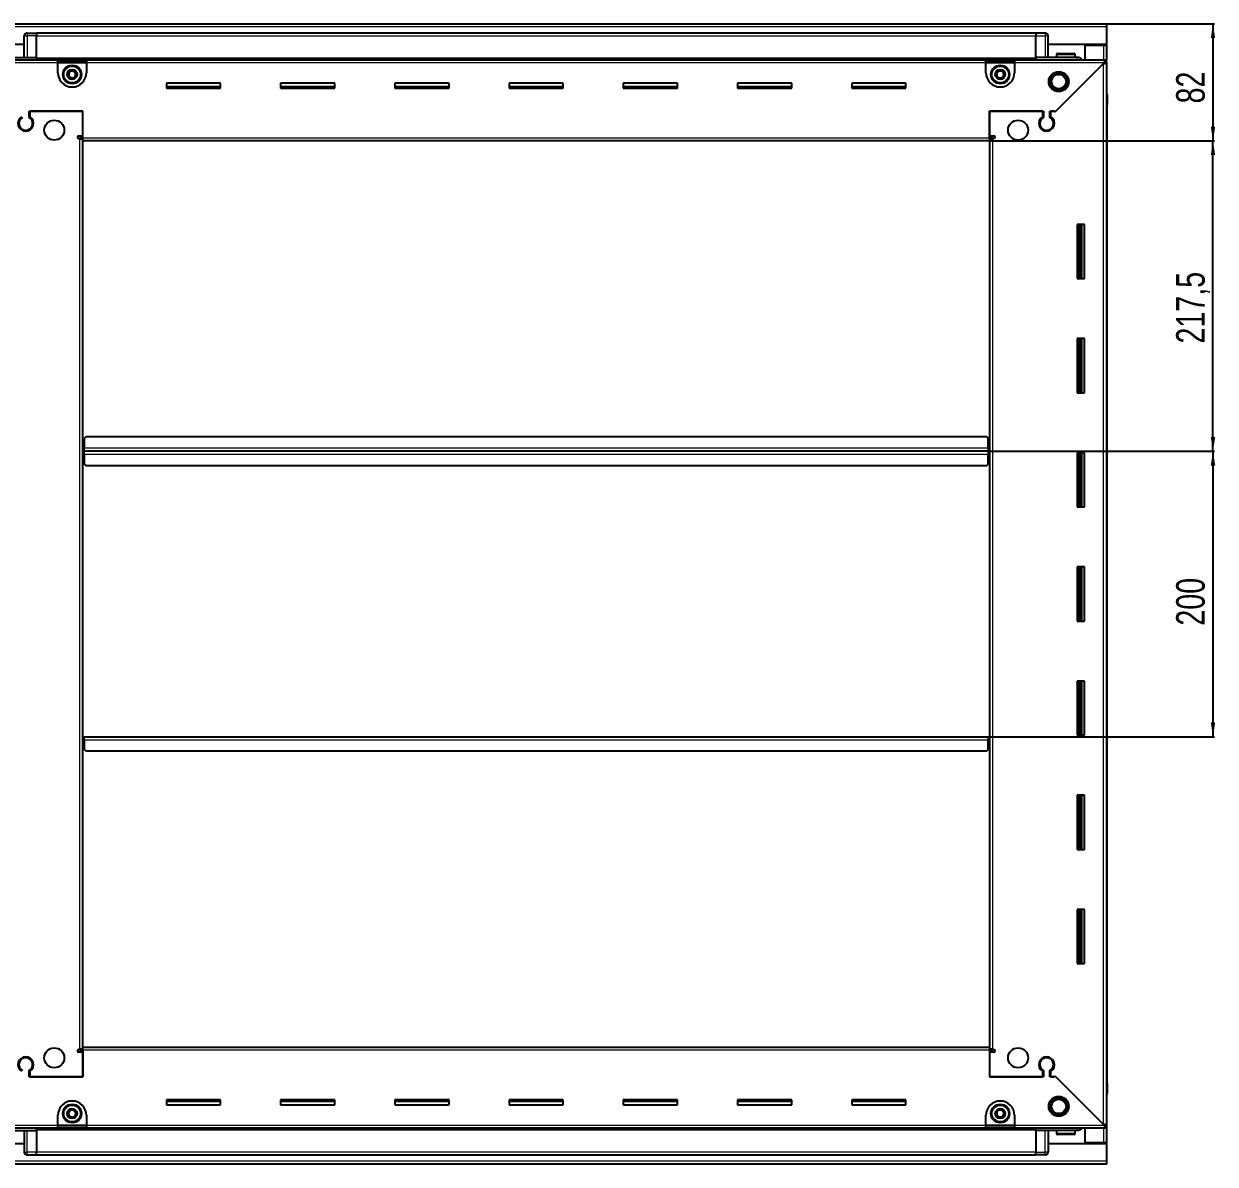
# Model space of a CAD drawing. Header units: millimetres. Extents: x 834 to 3118, y 640 to 2036.
# Drawn here: x 2283 to 3118, y 1077 to 1876 of the extents above; entities that cross this region are included whole.
import ezdxf

# ---------------------------------------------------------------- set-up
doc = ezdxf.new("R2010")
doc.units = ezdxf.units.MM
doc.layers.add('FORMAT', color=7, linetype='Continuous')
doc.styles.add('SLDTEXTSTYLE0', font='TXT', dxfattribs={"width": 0.75})
doc.dimstyles.new('SLDDIMSTYLE0', dxfattribs={"dimtxt": 20, "dimasz": 10, "dimexe": 0, "dimexo": 0.0625, "dimgap": 5, "dimtad": 2, "dimdec": 1, "dimrnd": 1e-09, "dimzin": 12, "dimdsep": 46, "dimtxsty": 'SLDTEXTSTYLE0', "dimsah": 1, "dimcen": 0.09, "dimadec": 0, "dimazin": 3, "dimtfac": 1, "dimtofl": 0, "dimtmove": 0, "dimatfit": 3, "dimfxl": 0, "dimfrac": 2, "dimtolj": 1, "dimtzin": 12, "dimarcsym": 0})

# ---------------------------------------------------------------- blocks, each defined once
blk = doc.blocks.new('_D_5')
at = {"layer": 'FORMAT'}
for p, q in [((3041.68, 1876.26), (3117.17, 1876.26)), ((3116.17, 1876.26), (3116.17, 1794.26)), ((2959.68, 1794.26), (3117.17, 1794.26))]:
    blk.add_line(p, q, dxfattribs=at)
for points in [[(3116.17, 1876.26), (3114.63, 1866.26), (3117.71, 1866.26)], [(3116.17, 1794.26), (3117.71, 1804.26), (3114.63, 1804.26)]]:
    blk.add_solid(points, dxfattribs=at)
at = {"layer": 'FORMAT', "insert": (3090.39, 1820.48), "char_height": 20, "attachment_point": 1, "rotation": 90, "style": 'SLDTEXTSTYLE0'}
blk.add_mtext('82', dxfattribs=at)
blk = doc.blocks.new('_D_6')
at = {"layer": 'FORMAT'}
for p, q in [((2959.68, 1794.26), (3117.17, 1794.26)), ((3116.17, 1576.76), (3116.17, 1794.26)), ((2958.68, 1576.76), (3117.17, 1576.76))]:
    blk.add_line(p, q, dxfattribs=at)
for points in [[(3116.17, 1794.26), (3114.63, 1784.26), (3117.71, 1784.26)], [(3116.17, 1576.76), (3117.71, 1586.76), (3114.63, 1586.76)]]:
    blk.add_solid(points, dxfattribs=at)
at = {"layer": 'FORMAT', "insert": (3090.39, 1652.26), "char_height": 20, "attachment_point": 1, "rotation": 90, "style": 'SLDTEXTSTYLE0'}
blk.add_mtext('217,5', dxfattribs=at)
blk = doc.blocks.new('_D_7')
at = {"layer": 'FORMAT'}
for p, q in [((2958.68, 1576.76), (3117.17, 1576.76)), ((3116.17, 1576.76), (3116.17, 1376.76)), ((2958.68, 1376.76), (3117.17, 1376.76))]:
    blk.add_line(p, q, dxfattribs=at)
for points in [[(3116.17, 1576.76), (3114.63, 1566.76), (3117.71, 1566.76)], [(3116.17, 1376.76), (3117.71, 1386.76), (3114.63, 1386.76)]]:
    blk.add_solid(points, dxfattribs=at)
at = {"layer": 'FORMAT', "insert": (3090.39, 1454.59), "char_height": 20, "attachment_point": 1, "rotation": 90, "style": 'SLDTEXTSTYLE0'}
blk.add_mtext('200', dxfattribs=at)

msp = doc.modelspace()

# ---------------------------------------------------------------- linework, layer by layer
at = {"color": 7, "linetype": 'Continuous', "lineweight": 25}
for p, q in [((2242.67, 1876.26), (3041.67, 1876.26)), ((2284.35, 1869.26), (2284.35, 1869.26)), ((2285.67, 1869.76), (2292.17, 1869.76)), ((2285.67, 1869.76), (2292.17, 1869.76)), ((2292.17, 1869.76), (2292.17, 1869.76)), ((2292.17, 1869.76), (2292.17, 1869.76)), ((2292.17, 1869.76), (2292.17, 1867.76)), ((2992.17, 1869.61), (2292.17, 1869.61)), ((2992.17, 1869.76), (2992.17, 1869.76)), ((2998.67, 1869.76), (2992.17, 1869.76)), ((2998.67, 1869.76), (2992.17, 1869.76)), ((2992.17, 1869.76), (2992.17, 1867.76)), ((3041.67, 1876.26), (3041.67, 1874.16)), ((3041.67, 1874.16), (3041.67, 1861.76)), ((2283.67, 1861.76), (2242.67, 1861.76)), ((2283.67, 1852.76), (2283.67, 1867.76)), ((2292.17, 1852.76), (2292.17, 1867.76)), ((2992.17, 1852.76), (2992.17, 1867.76)), ((3000.67, 1867.76), (3000.67, 1867.76)), ((3000.67, 1852.76), (3000.67, 1867.76)), ((3041.67, 1861.76), (3000.67, 1861.76)), ((3026.67, 1851.01), (3026.67, 1861.26)), ((3026.67, 1861.26), (3039.57, 1861.26)), ((3039.57, 1861.26), (3041.67, 1861.26)), ((3040.17, 1861.26), (3040.17, 1861.76)), ((3041.67, 1861.26), (3041.67, 1861.76)), ((3041.67, 1861.26), (3041.67, 1851.01)), ((2263.17, 1852.76), (2292.17, 1852.76)), ((2292.17, 1852.76), (2292.17, 1852.26)), ((2992.17, 1852.76), (2992.17, 1852.26)), ((3021.17, 1852.76), (2992.17, 1852.76)), ((3006.67, 1854.66), (3006.67, 1852.76)), ((3007.47, 1855.46), (3018.87, 1855.46)), ((3019.67, 1852.76), (3019.67, 1854.66)), ((2243.67, 1851.01), (2307.17, 1851.01)), ((2292.17, 1851.61), (2992.17, 1851.61)), ((2307.17, 1848.91), (2307.17, 1851.01)), ((2307.17, 1851.01), (2327.17, 1851.01)), ((2307.17, 1849.51), (2327.17, 1849.51)), ((2307.17, 1842.01), (2307.17, 1848.91)), ((2327.17, 1851.01), (2957.17, 1851.01)), ((2327.17, 1851.01), (2327.17, 1848.91)), ((2327.17, 1848.91), (2327.17, 1842.01)), ((2957.17, 1848.91), (2957.17, 1851.01)), ((2957.17, 1851.01), (2977.17, 1851.01)), ((2957.17, 1849.51), (2977.17, 1849.51)), ((2957.17, 1842.01), (2957.17, 1848.91)), ((2977.17, 1851.01), (3040.67, 1851.01)), ((2977.17, 1851.01), (2977.17, 1848.91)), ((2977.17, 1848.91), (2977.17, 1842.01)), ((3039.57, 1848.41), (3005.47, 1814.31)), ((3006.17, 1815.01), (3040.07, 1848.91)), ((3040.17, 1849.01), (3041.67, 1849.01)), ((3040.67, 1849.51), (3040.67, 1851.01)), ((3040.67, 1851.01), (3041.67, 1851.01)), ((3040.67, 1849.51), (3041.67, 1849.51)), ((3041.67, 1849.51), (3041.67, 1851.01)), ((3041.67, 1849.51), (3041.67, 1849.01)), ((3041.67, 1849.01), (3041.67, 1104.51)), ((2421.17, 1834.76), (2383.17, 1834.76)), ((2383.17, 1834.76), (2383.17, 1831.26)), ((2421.17, 1832.01), (2383.17, 1832.01)), ((2383.17, 1831.26), (2421.17, 1831.26)), ((2421.17, 1831.26), (2421.17, 1834.76)), ((2501.17, 1834.76), (2463.17, 1834.76)), ((2463.17, 1834.76), (2463.17, 1831.26)), ((2501.17, 1832.01), (2463.17, 1832.01)), ((2463.17, 1831.26), (2501.17, 1831.26)), ((2501.17, 1831.26), (2501.17, 1834.76)), ((2581.17, 1834.76), (2543.17, 1834.76)), ((2543.17, 1834.76), (2543.17, 1831.26)), ((2581.17, 1832.01), (2543.17, 1832.01)), ((2543.17, 1831.26), (2581.17, 1831.26)), ((2581.17, 1831.26), (2581.17, 1834.76)), ((2661.17, 1834.76), (2623.17, 1834.76)), ((2623.17, 1834.76), (2623.17, 1831.26)), ((2661.17, 1832.01), (2623.17, 1832.01)), ((2623.17, 1831.26), (2661.17, 1831.26)), ((2661.17, 1831.26), (2661.17, 1834.76)), ((2741.17, 1834.76), (2703.17, 1834.76)), ((2703.17, 1834.76), (2703.17, 1831.26)), ((2741.17, 1832.01), (2703.17, 1832.01)), ((2703.17, 1831.26), (2741.17, 1831.26)), ((2741.17, 1831.26), (2741.17, 1834.76)), ((2821.17, 1834.76), (2783.17, 1834.76)), ((2783.17, 1834.76), (2783.17, 1831.26)), ((2821.17, 1832.01), (2783.17, 1832.01)), ((2783.17, 1831.26), (2821.17, 1831.26)), ((2821.17, 1831.26), (2821.17, 1834.76)), ((2901.17, 1834.76), (2863.17, 1834.76)), ((2863.17, 1834.76), (2863.17, 1831.26)), ((2901.17, 1832.01), (2863.17, 1832.01)), ((2863.17, 1831.26), (2901.17, 1831.26)), ((2901.17, 1831.26), (2901.17, 1834.76)), ((3041.67, 1827.58), (3041.67, 1827.58)), ((3041.67, 1819.76), (3042.17, 1819.76)), ((3042.02, 1133.76), (3042.02, 1819.76)), ((3042.17, 1826.26), (3042.17, 1819.76)), ((3042.17, 1819.76), (3042.17, 1826.26)), ((3042.17, 1819.76), (3042.17, 1819.76)), ((3042.17, 1819.76), (3042.17, 1819.76)), ((2286.97, 1815.01), (2324.67, 1815.01)), ((2286.97, 1810.72), (2286.97, 1815.01)), ((2287.67, 1811.12), (2287.67, 1815.01)), ((2324.67, 1815.01), (2287.67, 1815.01)), ((2324.67, 1796.36), (2324.67, 1815.01)), ((2324.67, 1797.76), (2324.67, 1815.01)), ((2959.67, 1815.01), (2997.37, 1815.01)), ((2959.67, 1796.36), (2959.67, 1815.01)), ((2959.67, 1815.01), (2959.67, 1797.76)), ((2996.67, 1815.01), (2959.67, 1815.01)), ((2996.67, 1815.01), (2996.67, 1811.12)), ((2997.37, 1815.01), (2997.37, 1810.72)), ((3001.97, 1815.01), (3006.17, 1815.01)), ((3001.97, 1810.72), (3001.97, 1815.01)), ((3004.77, 1815.01), (3002.67, 1815.01)), ((3002.67, 1811.12), (3002.67, 1815.01)), ((3005.47, 1814.31), (3004.77, 1815.01)), ((2321.82, 1797.76), (2324.67, 1797.76)), ((2322.57, 1795.76), (2321.82, 1795.76)), ((2322.57, 1795.76), (2324.67, 1795.76)), ((2324.67, 1796.76), (2322.67, 1796.76)), ((2322.67, 1796.76), (2322.67, 1795.76)), ((2324.67, 1794.26), (2324.67, 1796.36)), ((2959.67, 1794.26), (2324.67, 1794.26)), ((2324.67, 1159.26), (2324.67, 1794.26)), ((2959.67, 1797.76), (2962.52, 1797.76)), ((2961.67, 1796.76), (2959.67, 1796.76)), ((2959.67, 1796.36), (2959.67, 1794.26)), ((2959.67, 1795.76), (2961.77, 1795.76)), ((2959.67, 1794.26), (2959.67, 1159.26)), ((2961.67, 1795.76), (2961.67, 1796.76)), ((2962.52, 1795.76), (2961.77, 1795.76)), ((3001.67, 1802.14), (3001.67, 1801.38)), ((3021.17, 1735.76), (3021.17, 1697.76)), ((3026.17, 1735.76), (3021.17, 1735.76)), ((3022.19, 1735.76), (3022.19, 1697.76)), ((3022.23, 1735.76), (3022.23, 1697.76)), ((3024.02, 1735.76), (3024.02, 1697.76)), ((3026.17, 1697.76), (3026.17, 1735.76)), ((3021.17, 1697.76), (3026.17, 1697.76)), ((3021.17, 1655.76), (3021.17, 1617.76)), ((3026.17, 1655.76), (3021.17, 1655.76)), ((3022.19, 1655.76), (3022.19, 1617.76)), ((3022.23, 1655.76), (3022.23, 1617.76)), ((3024.02, 1655.76), (3024.02, 1617.76)), ((3026.17, 1617.76), (3026.17, 1655.76)), ((3021.17, 1617.76), (3026.17, 1617.76)), ((2326.67, 1586.76), (2325.67, 1585.76)), ((2325.67, 1585.76), (2325.67, 1578.86)), ((2957.67, 1586.76), (2326.67, 1586.76)), ((2958.67, 1585.76), (2957.67, 1586.76)), ((2958.67, 1578.86), (2958.67, 1585.76)), ((2325.67, 1579.61), (2325.42, 1579.61)), ((2325.42, 1579.61), (2325.42, 1576.76)), ((2325.67, 1576.76), (2325.67, 1578.86)), ((2958.92, 1579.61), (2958.67, 1579.61)), ((2958.67, 1578.86), (2958.67, 1576.76)), ((2958.92, 1576.76), (2958.92, 1579.61)), ((2325.42, 1576.76), (2324.67, 1576.76)), ((2325.42, 1576.76), (2325.42, 1573.91)), ((2325.42, 1573.91), (2325.67, 1573.91)), ((2325.67, 1574.66), (2325.67, 1576.76)), ((2958.67, 1576.76), (2325.67, 1576.76)), ((2325.67, 1574.66), (2325.67, 1567.76)), ((2958.67, 1576.76), (2958.67, 1574.66)), ((2958.67, 1567.76), (2958.67, 1574.66)), ((2958.67, 1573.91), (2958.92, 1573.91)), ((2958.92, 1573.91), (2958.92, 1576.76)), ((2959.67, 1576.76), (2958.92, 1576.76)), ((3021.17, 1575.76), (3021.17, 1537.76)), ((3026.17, 1575.76), (3021.17, 1575.76)), ((3022.19, 1575.76), (3022.19, 1537.76)), ((3022.23, 1575.76), (3022.23, 1537.76)), ((3024.02, 1575.76), (3024.02, 1537.76)), ((3026.17, 1537.76), (3026.17, 1575.76)), ((2325.67, 1567.76), (2326.67, 1566.76)), ((2326.67, 1566.76), (2957.67, 1566.76)), ((2957.67, 1566.76), (2958.67, 1567.76)), ((3021.17, 1537.76), (3026.17, 1537.76)), ((3021.17, 1495.76), (3021.17, 1457.76)), ((3026.17, 1495.76), (3021.17, 1495.76)), ((3022.19, 1495.76), (3022.19, 1457.76)), ((3022.23, 1495.76), (3022.23, 1457.76)), ((3024.02, 1495.76), (3024.02, 1457.76)), ((3026.17, 1457.76), (3026.17, 1495.76)), ((3021.17, 1457.76), (3026.17, 1457.76)), ((3021.17, 1415.76), (3021.17, 1377.76)), ((3026.17, 1415.76), (3021.17, 1415.76)), ((3022.19, 1415.76), (3022.19, 1377.76)), ((3022.23, 1415.76), (3022.23, 1377.76)), ((3024.02, 1415.76), (3024.02, 1377.76)), ((3026.17, 1377.76), (3026.17, 1415.76)), ((2324.67, 1376.76), (2325.42, 1376.76)), ((2325.42, 1376.76), (2325.42, 1373.91)), ((2325.67, 1374.66), (2325.67, 1376.76)), ((2325.67, 1376.76), (2958.67, 1376.76)), ((2958.67, 1376.76), (2958.67, 1374.66)), ((2958.92, 1373.91), (2958.92, 1376.76)), ((2958.92, 1376.76), (2959.67, 1376.76)), ((3021.17, 1377.76), (3026.17, 1377.76)), ((2325.42, 1373.91), (2325.67, 1373.91)), ((2325.67, 1374.66), (2325.67, 1367.76)), ((2958.67, 1367.76), (2958.67, 1374.66)), ((2958.67, 1373.91), (2958.92, 1373.91)), ((2325.67, 1367.76), (2326.67, 1366.76)), ((2326.67, 1366.76), (2957.67, 1366.76)), ((2957.67, 1366.76), (2958.67, 1367.76)), ((3021.17, 1335.76), (3021.17, 1297.76)), ((3026.17, 1335.76), (3021.17, 1335.76)), ((3022.19, 1335.76), (3022.19, 1297.76)), ((3022.23, 1335.76), (3022.23, 1297.76)), ((3024.02, 1335.76), (3024.02, 1297.76)), ((3026.17, 1297.76), (3026.17, 1335.76)), ((3021.17, 1297.76), (3026.17, 1297.76)), ((3021.17, 1255.76), (3021.17, 1217.76)), ((3026.17, 1255.76), (3021.17, 1255.76)), ((3022.19, 1255.76), (3022.19, 1217.76)), ((3022.23, 1255.76), (3022.23, 1217.76)), ((3024.02, 1255.76), (3024.02, 1217.76)), ((3026.17, 1217.76), (3026.17, 1255.76)), ((3021.17, 1217.76), (3026.17, 1217.76)), ((2321.82, 1157.76), (2322.57, 1157.76)), ((2324.67, 1155.76), (2321.82, 1155.76)), ((2324.67, 1157.76), (2322.57, 1157.76)), ((2322.67, 1157.76), (2322.67, 1156.76)), ((2322.67, 1156.76), (2324.67, 1156.76)), ((2324.67, 1159.26), (2959.67, 1159.26)), ((2324.67, 1157.16), (2324.67, 1159.26)), ((2324.67, 1157.16), (2324.67, 1138.51)), ((2324.67, 1138.51), (2324.67, 1155.76)), ((2959.67, 1159.26), (2959.67, 1157.16)), ((2961.77, 1157.76), (2959.67, 1157.76)), ((2959.67, 1157.16), (2959.67, 1138.51)), ((2959.67, 1156.76), (2961.67, 1156.76)), ((2959.67, 1155.76), (2959.67, 1138.51)), ((2962.52, 1155.76), (2959.67, 1155.76)), ((2961.67, 1156.76), (2961.67, 1157.76)), ((2961.77, 1157.76), (2962.52, 1157.76)), ((3001.67, 1152.13), (3001.67, 1151.37)), ((2286.97, 1138.51), (2286.97, 1142.79)), ((2324.67, 1138.51), (2286.97, 1138.51)), ((2287.67, 1138.51), (2287.67, 1142.4)), ((2287.67, 1138.51), (2324.67, 1138.51)), ((2997.37, 1138.51), (2959.67, 1138.51)), ((2959.67, 1138.51), (2996.67, 1138.51)), ((2996.67, 1142.4), (2996.67, 1138.51)), ((2997.37, 1142.79), (2997.37, 1138.51)), ((3001.97, 1138.51), (3001.97, 1142.79)), ((3006.17, 1138.51), (3001.97, 1138.51)), ((3002.67, 1138.51), (3002.67, 1142.4)), ((3002.67, 1138.51), (3004.77, 1138.51)), ((3004.77, 1138.51), (3005.47, 1139.21)), ((3005.47, 1139.21), (3039.57, 1105.11)), ((3040.07, 1104.61), (3006.17, 1138.51)), ((3041.67, 1133.76), (3042.17, 1133.76)), ((3042.17, 1133.76), (3042.17, 1133.76)), ((3042.17, 1127.26), (3042.17, 1133.76)), ((3042.17, 1133.76), (3042.17, 1127.26)), ((2421.17, 1122.26), (2383.17, 1122.26)), ((2383.17, 1122.26), (2383.17, 1118.76)), ((2383.17, 1121.51), (2421.17, 1121.51)), ((2383.17, 1118.76), (2421.17, 1118.76)), ((2421.17, 1118.76), (2421.17, 1122.26)), ((2501.17, 1122.26), (2463.17, 1122.26)), ((2463.17, 1122.26), (2463.17, 1118.76)), ((2463.17, 1121.51), (2501.17, 1121.51)), ((2463.17, 1118.76), (2501.17, 1118.76)), ((2501.17, 1118.76), (2501.17, 1122.26)), ((2581.17, 1122.26), (2543.17, 1122.26)), ((2543.17, 1122.26), (2543.17, 1118.76)), ((2543.17, 1121.51), (2581.17, 1121.51)), ((2543.17, 1118.76), (2581.17, 1118.76)), ((2581.17, 1118.76), (2581.17, 1122.26)), ((2661.17, 1122.26), (2623.17, 1122.26)), ((2623.17, 1122.26), (2623.17, 1118.76)), ((2623.17, 1121.51), (2661.17, 1121.51)), ((2623.17, 1118.76), (2661.17, 1118.76)), ((2661.17, 1118.76), (2661.17, 1122.26)), ((2741.17, 1122.26), (2703.17, 1122.26)), ((2703.17, 1122.26), (2703.17, 1118.76)), ((2703.17, 1121.51), (2741.17, 1121.51)), ((2703.17, 1118.76), (2741.17, 1118.76)), ((2741.17, 1118.76), (2741.17, 1122.26)), ((2821.17, 1122.26), (2783.17, 1122.26)), ((2783.17, 1122.26), (2783.17, 1118.76)), ((2783.17, 1121.51), (2821.17, 1121.51)), ((2783.17, 1118.76), (2821.17, 1118.76)), ((2821.17, 1118.76), (2821.17, 1122.26)), ((2901.17, 1122.26), (2863.17, 1122.26)), ((2863.17, 1122.26), (2863.17, 1118.76)), ((2863.17, 1121.51), (2901.17, 1121.51)), ((2863.17, 1118.76), (2901.17, 1118.76)), ((2901.17, 1118.76), (2901.17, 1122.26)), ((2307.17, 1104.61), (2307.17, 1111.51)), ((2327.17, 1111.51), (2327.17, 1104.61)), ((2957.17, 1104.61), (2957.17, 1111.51)), ((2977.17, 1111.51), (2977.17, 1104.61)), ((2307.17, 1102.51), (2243.67, 1102.51)), ((2992.17, 1101.91), (2292.17, 1101.91)), ((2307.17, 1102.51), (2307.17, 1104.61)), ((2327.17, 1104.01), (2307.17, 1104.01)), ((2327.17, 1102.51), (2307.17, 1102.51)), ((2327.17, 1104.61), (2327.17, 1102.51)), ((2957.17, 1102.51), (2327.17, 1102.51)), ((2957.17, 1102.51), (2957.17, 1104.61)), ((2977.17, 1104.01), (2957.17, 1104.01)), ((2977.17, 1102.51), (2957.17, 1102.51)), ((2977.17, 1104.61), (2977.17, 1102.51)), ((3040.67, 1102.51), (2977.17, 1102.51)), ((3026.67, 1092.26), (3026.67, 1102.51)), ((3040.17, 1104.51), (3041.67, 1104.51)), ((3040.67, 1104.01), (3040.67, 1102.51)), ((3041.67, 1104.01), (3040.67, 1104.01)), ((3041.67, 1102.51), (3040.67, 1102.51)), ((3041.67, 1104.51), (3041.67, 1104.01)), ((3041.67, 1104.01), (3041.67, 1102.51)), ((3041.67, 1102.51), (3041.67, 1092.26)), ((2263.17, 1100.76), (2292.17, 1100.76)), ((2283.67, 1100.76), (2283.67, 1085.76)), ((2292.17, 1100.76), (2292.17, 1101.26)), ((2292.17, 1100.76), (2292.17, 1085.76)), ((2992.17, 1100.76), (2992.17, 1101.26)), ((3021.17, 1100.76), (2992.17, 1100.76)), ((2992.17, 1100.76), (2992.17, 1085.76)), ((3000.67, 1100.76), (3000.67, 1085.76)), ((3006.67, 1100.76), (3006.67, 1098.86)), ((3014.46, 1098.06), (3007.47, 1098.06)), ((3018.87, 1098.06), (3014.46, 1098.06)), ((3019.67, 1098.86), (3019.67, 1100.76)), ((2242.67, 1091.76), (2283.67, 1091.76)), ((2283.67, 1085.76), (2283.67, 1085.76)), ((2292.17, 1083.76), (2292.17, 1085.76)), ((2992.17, 1083.76), (2992.17, 1085.76)), ((3000.67, 1091.76), (3041.67, 1091.76)), ((3039.57, 1092.26), (3026.67, 1092.26)), ((3041.67, 1092.26), (3039.57, 1092.26)), ((3040.17, 1091.76), (3040.17, 1092.26)), ((3041.67, 1091.76), (3041.67, 1092.26)), ((3041.67, 1091.76), (3041.67, 1079.36)), ((3041.67, 1077.26), (2242.67, 1077.26)), ((2285.67, 1083.76), (2292.17, 1083.76)), ((2285.67, 1083.76), (2292.17, 1083.76)), ((2292.17, 1083.91), (2992.17, 1083.91)), ((2292.17, 1083.76), (2292.17, 1083.76)), ((2998.67, 1083.76), (2992.17, 1083.76)), ((2992.17, 1083.76), (2992.17, 1083.76)), ((2992.17, 1083.76), (2992.17, 1083.76)), ((2998.67, 1083.76), (2992.17, 1083.76)), ((2999.99, 1084.26), (2999.99, 1084.26)), ((3041.67, 1079.36), (3041.67, 1077.26))]:
    msp.add_line(p, q, dxfattribs=at)
at = {"color": 8, "linetype": 'Continuous', "lineweight": 18}
for p, q in [((3041.67, 1874.16), (2242.67, 1874.16)), ((2285.67, 1869.76), (2285.67, 1867.76)), ((2998.67, 1869.76), (2998.67, 1867.76)), ((2283.67, 1867.76), (2285.67, 1867.76)), ((2285.67, 1867.76), (2285.67, 1852.76)), ((2292.17, 1867.76), (2285.67, 1867.76)), ((2992.17, 1867.61), (2292.17, 1867.61)), ((2992.17, 1867.76), (2998.67, 1867.76)), ((2998.67, 1867.76), (2998.67, 1852.76)), ((3000.67, 1867.76), (2998.67, 1867.76)), ((3039.57, 1861.76), (3039.57, 1861.26)), ((3039.57, 1861.26), (3039.57, 1851.01)), ((3006.67, 1854.66), (3019.67, 1854.66)), ((2307.17, 1848.91), (2244.27, 1848.91)), ((2992.17, 1852.26), (2292.17, 1852.26)), ((2992.17, 1851.02), (2292.17, 1851.02)), ((2307.17, 1848.91), (2327.17, 1848.91)), ((2957.17, 1848.91), (2327.17, 1848.91)), ((2957.17, 1848.91), (2977.17, 1848.91)), ((3040.07, 1848.91), (2977.17, 1848.91)), ((3039.57, 1105.11), (3039.57, 1848.41)), ((3041.67, 1826.26), (3042.17, 1826.26)), ((2322.57, 1157.76), (2322.57, 1795.76)), ((2324.67, 1796.36), (2959.67, 1796.36)), ((2961.77, 1795.76), (2961.77, 1157.76)), ((3023.43, 1697.76), (3023.43, 1735.76)), ((3024.67, 1697.76), (3024.67, 1735.76)), ((3023.43, 1617.76), (3023.43, 1655.76)), ((3024.67, 1617.76), (3024.67, 1655.76)), ((2958.67, 1578.86), (2325.67, 1578.86)), ((2325.67, 1574.66), (2958.67, 1574.66)), ((3023.43, 1537.76), (3023.43, 1575.76)), ((3024.67, 1537.76), (3024.67, 1575.76)), ((3023.43, 1457.76), (3023.43, 1495.76)), ((3024.67, 1457.76), (3024.67, 1495.76)), ((3023.43, 1377.76), (3023.43, 1415.76)), ((3024.67, 1377.76), (3024.67, 1415.76)), ((2325.67, 1374.66), (2958.67, 1374.66)), ((3023.43, 1297.76), (3023.43, 1335.76)), ((3024.67, 1297.76), (3024.67, 1335.76)), ((3023.43, 1217.76), (3023.43, 1255.76)), ((3024.67, 1217.76), (3024.67, 1255.76)), ((2959.67, 1157.16), (2324.67, 1157.16)), ((3041.67, 1127.26), (3042.17, 1127.26)), ((2244.27, 1104.61), (2307.17, 1104.61)), ((2292.17, 1102.49), (2992.17, 1102.49)), ((2327.17, 1104.61), (2307.17, 1104.61)), ((2327.17, 1104.61), (2957.17, 1104.61)), ((2977.17, 1104.61), (2957.17, 1104.61)), ((2977.17, 1104.61), (3040.07, 1104.61)), ((3039.57, 1102.51), (3039.57, 1092.26)), ((2285.67, 1085.76), (2285.67, 1100.76)), ((2292.17, 1101.26), (2992.17, 1101.26)), ((2998.67, 1085.76), (2998.67, 1100.76)), ((3014.64, 1098.86), (3006.67, 1098.86)), ((3019.67, 1098.86), (3014.64, 1098.86)), ((2283.67, 1085.76), (2285.67, 1085.76)), ((2292.17, 1085.76), (2285.67, 1085.76)), ((2285.67, 1083.76), (2285.67, 1085.76)), ((2292.17, 1085.91), (2992.17, 1085.91)), ((2992.17, 1085.76), (2998.67, 1085.76)), ((3000.67, 1085.76), (2998.67, 1085.76)), ((2998.67, 1083.76), (2998.67, 1085.76)), ((3039.57, 1092.26), (3039.57, 1091.76)), ((3041.67, 1079.36), (2242.67, 1079.36))]:
    msp.add_line(p, q, dxfattribs=at)
at = {"color": 7, "linetype": 'Continuous', "lineweight": 25, "flags": 128}
msp.add_lwpolyline([(2283.82, 1085.01), (2283.71, 1085.37), (2283.67, 1085.76)], dxfattribs=at)
at = {"color": 7, "linetype": 'Continuous', "lineweight": 25}
for centre, radius in [((2317.17, 1840.76), 6.5), ((2317.17, 1840.76), 3.46), ((2967.17, 1840.76), 6.5), ((2967.17, 1840.76), 3.46), ((3008.17, 1835.76), 7), ((3008.17, 1835.76), 6.02), ((3008.17, 1835.76), 5.1), ((2304.67, 1801.76), 7), ((2979.67, 1801.76), 7), ((2304.67, 1151.76), 7), ((2979.67, 1151.76), 7), ((2317.17, 1112.76), 6.5), ((2967.17, 1112.76), 6.5), ((3008.17, 1117.76), 7), ((3008.17, 1117.76), 6.02), ((3008.17, 1117.76), 5.1), ((2317.17, 1112.76), 3.46), ((2967.17, 1112.76), 3.46)]:
    msp.add_circle(centre, radius, dxfattribs=at)
at = {"color": 8, "linetype": 'Continuous', "lineweight": 18}
for centre in [(2317.17, 1840.76), (2967.17, 1840.76), (2317.17, 1112.76), (2967.17, 1112.76)]:
    msp.add_circle(centre, 5.7, dxfattribs=at)
at = {"color": 7, "linetype": 'Continuous', "lineweight": 25}
for centre, radius, start, end in [((2285.67, 1867.76), 2, 90, 180), ((2285.67, 1867.76), 2, 123.94202, 131.40962), ((2285.67, 1867.76), 2, 90, 108.58003), ((2998.67, 1867.76), 2, 0, 90), ((2998.67, 1867.76), 2, 0, 90), ((2283.47, 1852.96), 0.2, 270, 0), ((3000.87, 1852.96), 0.2, 180, 270), ((3007.47, 1854.66), 0.8, 90, 180), ((3018.87, 1854.66), 0.8, 0, 90), ((2317.17, 1842.01), 10, 180, 270), ((2317.17, 1840.76), 2.5, 134.01559, 194.01559), ((2317.17, 1840.76), 2.5, 194.01559, 254.01559), ((2317.17, 1840.76), 2.5, 74.01559, 134.01559), ((2317.17, 1840.76), 2.5, 254.01559, 314.01559), ((2317.17, 1842.01), 10, 270, 0), ((2317.17, 1840.76), 2.5, 14.01559, 74.01559), ((2317.17, 1840.76), 2.5, 314.01559, 14.01559), ((2967.17, 1842.01), 10, 180, 270), ((2967.17, 1840.76), 2.5, 160.11158, 220.11158), ((2967.17, 1840.76), 2.5, 100.11158, 160.11158), ((2967.17, 1840.76), 2.5, 220.11158, 280.11158), ((2967.17, 1840.76), 2.5, 40.11158, 100.11158), ((2967.17, 1842.01), 10, 270, 0), ((2967.17, 1840.76), 2.5, 280.11158, 340.11158), ((2967.17, 1840.76), 2.5, 340.11158, 40.11158), ((3040.17, 1826.26), 2, 33.94202, 41.40962), ((3040.17, 1826.26), 2, 0, 41.40962), ((3040.17, 1826.26), 2, 0, 18.58003), ((2284.67, 1806.51), 5.5, 123.05573, 56.94427), ((2284.67, 1806.51), 4.8, 118.63099, 61.36901), ((2999.67, 1806.51), 5.5, 123.05573, 56.94427), ((2999.67, 1806.51), 4.8, 118.63099, 61.36901), ((2321.82, 1796.76), 1, 90, 270), ((2962.52, 1796.76), 1, 270, 90), ((2284.67, 1147.01), 5.5, 303.05573, 236.94427), ((2284.67, 1147.01), 4.8, 298.63099, 241.36901), ((2321.82, 1156.76), 1, 90, 270), ((2962.52, 1156.76), 1, 270, 90), ((2999.67, 1147.01), 5.5, 303.05573, 236.94427), ((2999.67, 1147.01), 4.8, 298.63099, 241.36901), ((3040.17, 1127.26), 2, 318.59038, 0), ((2317.17, 1111.51), 10, 90, 180), ((2317.17, 1111.51), 10, 0, 90), ((2967.17, 1111.51), 10, 90, 180), ((2967.17, 1111.51), 10, 0, 90), ((2317.17, 1112.76), 2.5, 127.47401, 187.47401), ((2317.17, 1112.76), 2.5, 187.47401, 247.47401), ((2317.17, 1112.76), 2.5, 67.47401, 127.47401), ((2317.17, 1112.76), 2.5, 247.47401, 307.47401), ((2317.17, 1112.76), 2.5, 7.47401, 67.47401), ((2317.17, 1112.76), 2.5, 307.47401, 7.47401), ((2967.17, 1112.76), 2.5, 147.04236, 207.04236), ((2967.17, 1112.76), 2.5, 207.04236, 267.04236), ((2967.17, 1112.76), 2.5, 87.04236, 147.04236), ((2967.17, 1112.76), 2.5, 267.04236, 327.04236), ((2967.17, 1112.76), 2.5, 27.04236, 87.04236), ((2967.17, 1112.76), 2.5, 327.04236, 27.04236), ((2283.47, 1100.56), 0.2, 0, 90), ((3000.87, 1100.56), 0.2, 90, 180), ((3007.47, 1098.86), 0.8, 180, 270), ((3018.87, 1098.86), 0.8, 270, 0), ((2285.67, 1085.76), 2, 180, 270), ((2998.67, 1085.76), 2, 270, 0), ((2998.67, 1085.76), 2, 270, 288.58003), ((2998.67, 1085.76), 2, 303.94202, 311.40962)]:
    msp.add_arc(centre, radius, start, end, dxfattribs=at)
for points, knots in [([(2292.17, 1852.76), (2292.17, 1852.72), (2292.17, 1852.64), (2292.17, 1852.03), (2292.17, 1851.45), (2292.17, 1851.05), (2292.17, 1851.02)], [0, 0, 0, 0, 0.324279, 0.648558, 0.972836, 1, 1, 1, 1]), ([(2992.17, 1852.76), (2992.17, 1852.72), (2992.17, 1852.64), (2992.17, 1852.02), (2992.17, 1851.47), (2992.17, 1851.09), (2992.17, 1851.08)], [0, 0, 0, 0, 0.3302662, 0.6605324, 0.9907986, 1, 1, 1, 1]), ([(3024.39, 1851.01), (3024.27, 1851.21), (3023.88, 1851.86), (3022.72, 1852.57), (3021.69, 1852.69), (3021.17, 1852.76)], [0, 0, 0, 0, 0.18225, 0.591125, 1, 1, 1, 1]), ([(3039.57, 1848.41), (3039.82, 1848.45), (3040.32, 1848.54), (3040.96, 1848.68), (3041.42, 1848.81), (3041.64, 1848.92), (3041.66, 1848.98), (3041.67, 1849.01)], [0, 0, 0, 0, 0.230255, 0.448522, 0.666786, 0.88505, 1, 1, 1, 1]), ([(3040.67, 1851.01), (3040.62, 1850.98), (3040.53, 1850.93), (3040.4, 1850.54), (3040.27, 1849.98), (3040.16, 1849.4), (3040.09, 1849.03), (3040.07, 1848.91)], [0, 0, 0, 0, 0.2302553, 0.4485219, 0.6667858, 0.8850496, 1, 1, 1, 1]), ([(2314.4, 1841.55), (2314.77, 1841.91), (2315.46, 1842.58), (2316.15, 1843.25), (2316.47, 1843.56)], [0, 0, 0, 0, 0.534686, 1, 1, 1, 1]), ([(2315.09, 1838.75), (2315.01, 1839.09), (2314.81, 1839.88), (2314.57, 1840.85), (2314.43, 1841.43), (2314.4, 1841.55)], [0, 0, 0, 0, 0.362901, 0.866875, 1, 1, 1, 1]), ([(2317.87, 1837.96), (2317.37, 1838.1), (2316.45, 1838.36), (2315.52, 1838.63), (2315.09, 1838.75)], [0, 0, 0, 0, 0.534686, 1, 1, 1, 1]), ([(2316.47, 1843.56), (2316.97, 1843.42), (2317.89, 1843.15), (2318.82, 1842.89), (2319.25, 1842.76)], [0, 0, 0, 0, 0.534686, 1, 1, 1, 1]), ([(2319.95, 1839.96), (2319.57, 1839.6), (2318.88, 1838.93), (2318.19, 1838.27), (2317.87, 1837.96)], [0, 0, 0, 0, 0.534686, 1, 1, 1, 1]), ([(2319.25, 1842.76), (2319.28, 1842.64), (2319.42, 1842.06), (2319.66, 1841.1), (2319.86, 1840.3), (2319.95, 1839.96)], [0, 0, 0, 0, 0.133125, 0.637099, 1, 1, 1, 1]), ([(2964.33, 1840.25), (2964.37, 1840.37), (2964.57, 1840.93), (2964.91, 1841.87), (2965.19, 1842.64), (2965.31, 1842.96)], [0, 0, 0, 0, 0.133125, 0.637099, 1, 1, 1, 1]), ([(2966.19, 1838.04), (2965.86, 1838.44), (2965.23, 1839.17), (2964.62, 1839.91), (2964.33, 1840.25)], [0, 0, 0, 0, 0.534686, 1, 1, 1, 1]), ([(2965.31, 1842.96), (2965.82, 1843.06), (2966.77, 1843.22), (2967.71, 1843.39), (2968.15, 1843.47)], [0, 0, 0, 0, 0.534686, 1, 1, 1, 1]), ([(2969.03, 1838.55), (2968.52, 1838.46), (2967.57, 1838.29), (2966.63, 1838.12), (2966.19, 1838.04)], [0, 0, 0, 0, 0.534686, 1, 1, 1, 1]), ([(2968.15, 1843.47), (2968.49, 1843.08), (2969.11, 1842.34), (2969.72, 1841.61), (2970.01, 1841.26)], [0, 0, 0, 0, 0.534686, 1, 1, 1, 1]), ([(2970.01, 1841.26), (2969.9, 1840.94), (2969.62, 1840.17), (2969.28, 1839.23), (2969.07, 1838.67), (2969.03, 1838.55)], [0, 0, 0, 0, 0.3629006, 0.8668753, 1, 1, 1, 1]), ([(2314.5, 1113.86), (2314.6, 1113.94), (2315.08, 1114.3), (2315.87, 1114.91), (2316.52, 1115.41), (2316.8, 1115.62)], [0, 0, 0, 0, 0.133125, 0.637099, 1, 1, 1, 1]), ([(2314.88, 1111), (2314.81, 1111.51), (2314.69, 1112.47), (2314.56, 1113.42), (2314.5, 1113.86)], [0, 0, 0, 0, 0.534686, 1, 1, 1, 1]), ([(2317.55, 1109.89), (2317.07, 1110.09), (2316.18, 1110.46), (2315.29, 1110.83), (2314.88, 1111)], [0, 0, 0, 0, 0.534686, 1, 1, 1, 1]), ([(2316.8, 1115.62), (2317.27, 1115.42), (2318.16, 1115.05), (2319.05, 1114.68), (2319.46, 1114.51)], [0, 0, 0, 0, 0.534686, 1, 1, 1, 1]), ([(2319.84, 1111.65), (2319.56, 1111.44), (2318.91, 1110.94), (2318.12, 1110.34), (2317.65, 1109.97), (2317.55, 1109.89)], [0, 0, 0, 0, 0.362901, 0.866875, 1, 1, 1, 1]), ([(2319.46, 1114.51), (2319.53, 1114), (2319.65, 1113.05), (2319.78, 1112.09), (2319.84, 1111.65)], [0, 0, 0, 0, 0.534686, 1, 1, 1, 1]), ([(2964.29, 1112.91), (2964.57, 1113.34), (2965.09, 1114.15), (2965.62, 1114.95), (2965.86, 1115.33)], [0, 0, 0, 0, 0.534686, 1, 1, 1, 1]), ([(2965.6, 1110.33), (2965.37, 1110.79), (2964.93, 1111.65), (2964.49, 1112.51), (2964.29, 1112.91)], [0, 0, 0, 0, 0.534686, 1, 1, 1, 1]), ([(2968.48, 1110.19), (2968.14, 1110.2), (2967.32, 1110.25), (2966.32, 1110.3), (2965.73, 1110.33), (2965.6, 1110.33)], [0, 0, 0, 0, 0.362901, 0.866875, 1, 1, 1, 1]), ([(2965.86, 1115.33), (2965.98, 1115.32), (2966.58, 1115.29), (2967.57, 1115.24), (2968.4, 1115.2), (2968.74, 1115.18)], [0, 0, 0, 0, 0.133125, 0.637099, 1, 1, 1, 1]), ([(2970.05, 1112.61), (2969.77, 1112.18), (2969.25, 1111.37), (2968.73, 1110.56), (2968.48, 1110.19)], [0, 0, 0, 0, 0.5346859, 1, 1, 1, 1]), ([(2968.74, 1115.18), (2968.98, 1114.72), (2969.41, 1113.86), (2969.85, 1113.01), (2970.05, 1112.61)], [0, 0, 0, 0, 0.5346859, 1, 1, 1, 1]), ([(2292.17, 1100.76), (2292.17, 1100.79), (2292.17, 1100.87), (2292.17, 1101.49), (2292.17, 1102.07), (2292.17, 1102.46), (2292.17, 1102.49)], [0, 0, 0, 0, 0.3242788, 0.6485576, 0.9728365, 1, 1, 1, 1]), ([(2992.17, 1100.76), (2992.17, 1100.79), (2992.17, 1100.87), (2992.17, 1101.49), (2992.17, 1102.07), (2992.17, 1102.46), (2992.17, 1102.49)], [0, 0, 0, 0, 0.324279, 0.648558, 0.972836, 1, 1, 1, 1]), ([(3024.39, 1102.51), (3024.27, 1102.31), (3023.88, 1101.66), (3022.72, 1100.95), (3021.69, 1100.82), (3021.17, 1100.76)], [0, 0, 0, 0, 0.18225, 0.591125, 1, 1, 1, 1]), ([(3041.67, 1104.51), (3041.64, 1104.55), (3041.59, 1104.64), (3041.2, 1104.78), (3040.64, 1104.91), (3040.06, 1105.02), (3039.7, 1105.08), (3039.57, 1105.11)], [0, 0, 0, 0, 0.2302553, 0.4485219, 0.6667858, 0.8850496, 1, 1, 1, 1]), ([(3040.07, 1104.61), (3040.12, 1104.35), (3040.21, 1103.86), (3040.34, 1103.22), (3040.47, 1102.75), (3040.58, 1102.53), (3040.65, 1102.51), (3040.67, 1102.51)], [0, 0, 0, 0, 0.230255, 0.448522, 0.666786, 0.88505, 1, 1, 1, 1])]:
    msp.add_open_spline(points, degree=3, knots=knots, dxfattribs=at)
at = {"color": 8, "linetype": 'Continuous', "lineweight": 18}
for points in [[(3021.17, 1852.76), (3021.17, 1852.71), (3021.17, 1852.64), (3021.17, 1852.2), (3021.17, 1851.75), (3021.17, 1851.33), (3021.17, 1851.06), (3021.17, 1851.01)], [(3021.17, 1100.76), (3021.17, 1100.8), (3021.17, 1100.88), (3021.17, 1101.31), (3021.17, 1101.77), (3021.17, 1102.18), (3021.17, 1102.45), (3021.17, 1102.51)]]:
    msp.add_open_spline(points, degree=3, knots=[0, 0, 0, 0, 0.359753, 0.553414, 0.751185, 0.948956, 1, 1, 1, 1], dxfattribs=at)
at = {"color": 7, "linetype": 'Continuous', "lineweight": 25}
for points in [[(3039.57, 1848.41), (3039.65, 1848.46), (3039.81, 1848.56), (3040, 1848.71), (3040.14, 1848.86), (3040.16, 1848.96), (3040.17, 1849.01)], [(3040.67, 1849.51), (3040.62, 1849.5), (3040.52, 1849.48), (3040.37, 1849.34), (3040.22, 1849.14), (3040.12, 1848.99), (3040.07, 1848.91)], [(3040.17, 1104.51), (3040.16, 1104.56), (3040.14, 1104.66), (3040, 1104.81), (3039.81, 1104.96), (3039.65, 1105.06), (3039.57, 1105.11)], [(3040.07, 1104.61), (3040.12, 1104.53), (3040.22, 1104.37), (3040.37, 1104.17), (3040.52, 1104.03), (3040.62, 1104.02), (3040.67, 1104.01)]]:
    msp.add_open_spline(points, degree=3, dxfattribs=at)

# ---------------------------------------------------------------- dimensions: what is measured, and where the dimension line sits
at = {"layer": 'FORMAT'}
for base, p1, p2, picture, middle in [((3116.17, 1794.26), (3041.67, 1876.26), (2959.67, 1794.26), '_D_5', (3116.17, 1835.26)), ((3116.17, 1794.26), (2958.67, 1576.76), (2959.67, 1794.26), '_D_6', (3116.17, 1685.51)), ((3116.17, 1376.76), (2958.67, 1576.76), (2958.67, 1376.76), '_D_7', (3116.17, 1476.76))]:
    dim = msp.add_linear_dim(base=base, p1=p1, p2=p2, angle=90, dimstyle='SLDDIMSTYLE0', dxfattribs=at)
    dim.commit()
    dim.dimension.update_dxf_attribs({"geometry": picture, "text_midpoint": middle, "dimtype": 160})

doc.saveas('drawing.dxf')
